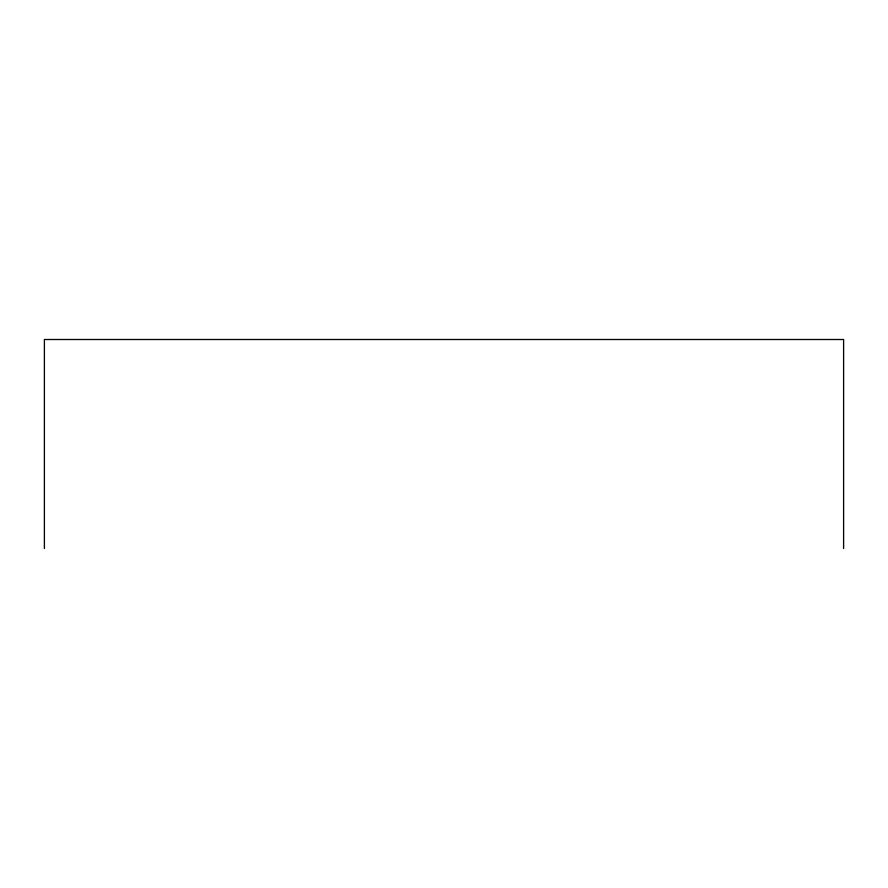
<?xml version="1.0" encoding="UTF-8"?>
<svg xmlns="http://www.w3.org/2000/svg" width="888" height="888" viewBox="0 0 888 888"><rect width="100%" height="100%" fill="white"/><g stroke="black" fill="none" stroke-linecap="round" stroke-linejoin="round"><path stroke-width="1.33" d="M843.6 548.495L843.6 339.505L44.4 339.505L44.4 548.495"/></g></svg>
